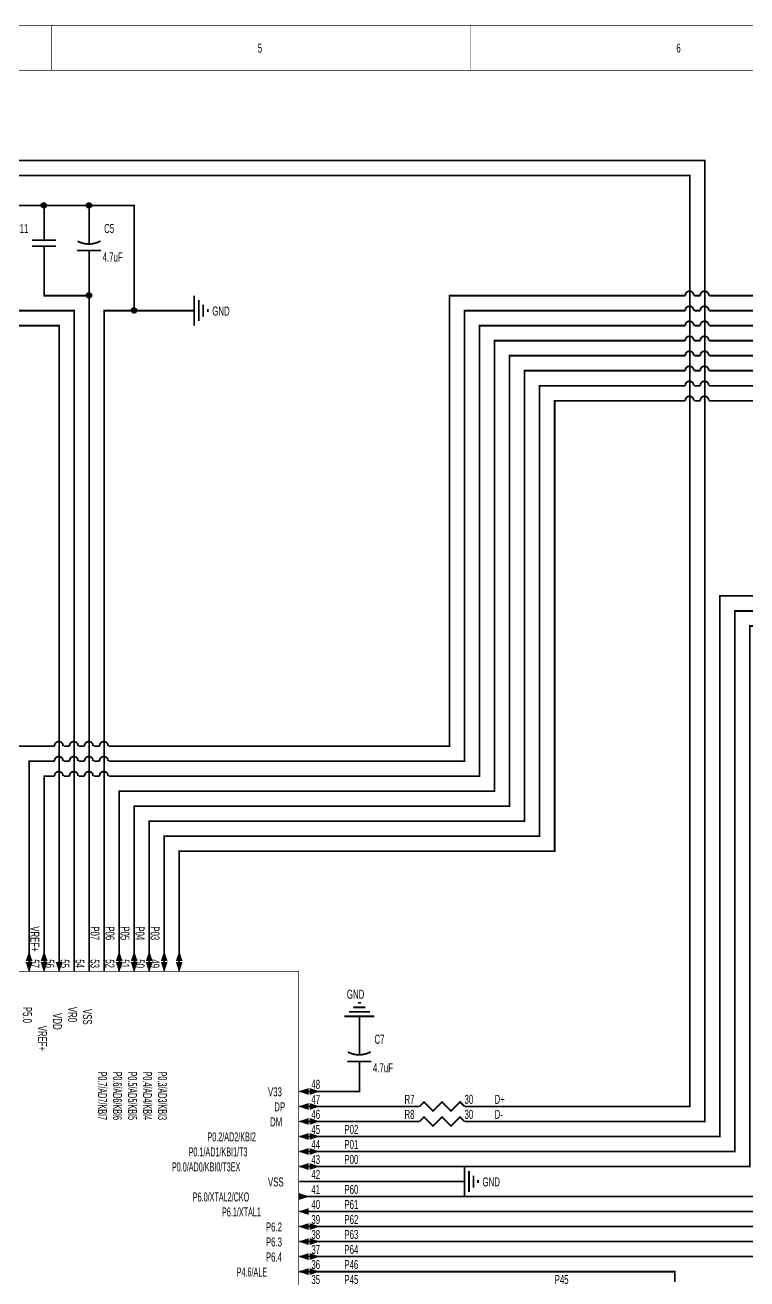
# Model space of a CAD drawing. Extents: x 0 to 22.3, y 0 to 15.7.
# Drawn here: x 10.97 to 15.78, y 7.35 to 15.7 of the extents above; entities that cross this region are included whole.
import ezdxf

# ---------------------------------------------------------------- set-up
doc = ezdxf.new("R2010")
doc.units = 0
doc.header["$MEASUREMENT"] = 0
doc.layers.get('0').update_dxf_attribs({"linetype": 'CONTINUOUS'})

msp = doc.modelspace()

# ---------------------------------------------------------------- linework, layer by layer
for points, const_width in [([(0, 15.700002), (22.296096, 15.700002), (22.296096, 0.003907), (0, 0.003907), (0, 15.700002)], 0.0039), ([(11.15, 15.4), (11.15, 15.7)], 0.0039), ([(13.9375, 15.4), (13.9375, 15.7)], 0.0039), ([(0.299778, 15.400151), (21.996318, 15.400151), (21.996318, 0.303757), (0.299778, 0.303757), (0.299778, 15.400151)], 0.0039), ([(8.1, 14.8), (15.5, 14.8), (15.5, 8.4), (14, 8.4)], 0.0118), ([(8.73, 14.7), (15.4, 14.7), (15.4, 8.5), (14, 8.5)], 0.0118), ([(10.1, 14.67), (10.1, 13.7), (11.2, 13.7), (11.2, 9.7)], 0.0118), ([(11.7, 13.8), (11.7, 14.5), (10.5, 14.5), (10.5, 14.4)], 0.0118), ([(11.1, 14.4), (11.1, 14.5)], 0.0118), ([(11.4, 14.4), (11.4, 14.5)], 0.0118), ([(11.1, 14.3), (11.1, 14.4)], 0.0118), ([(11.4, 14.3), (11.4, 14.4)], 0.0118), ([(11.1, 14.3), (11.1, 14.27)], 0.0118), ([(11.4, 14.24), (11.4, 14.3)], 0.0118), ([(11.02, 14.27), (11.18, 14.27)], 0.0118), ([(11.18, 14.23), (11.02, 14.23)], 0.0118), ([(11.1, 14.2), (11.1, 14.23)], 0.0118), ([(11.1, 14.2), (11.1, 14.1)], 0.0118), ([(11.48, 14.2), (11.32, 14.2)], 0.0118), ([(11.323742, 14.262476), (11.336159, 14.256507), (11.34905, 14.251642), (11.362316, 14.24792), (11.375855, 14.245369), (11.389566, 14.244008), (11.39996, 14.243775)], 0.0118), ([(11.39996, 14.243775), (11.413717, 14.244521), (11.427357, 14.246463), (11.440776, 14.249587), (11.453872, 14.25387), (11.466544, 14.259277), (11.475415, 14.263879)], 0.0118), ([(11.4, 14.2), (11.4, 14.1)], 0.0118), ([(11.1, 14.1), (11.1, 13.9), (11.4, 13.9)], 0.0118), ([(11.4, 14.1), (11.4, 9.7)], 0.0118), ([(11.53, 10.9), (13.8, 10.9), (13.8, 13.9), (15.37, 13.9)], 0.0118), ([(12.1, 13.9), (12.1, 13.7)], 0.0118), ([(12.13, 13.87), (12.13, 13.73)], 0.0118), ([(15.42637, 13.900177), (15.426383, 13.902623), (15.426182, 13.90506), (15.42577, 13.907471), (15.42515, 13.909836), (15.424326, 13.912138), (15.423304, 13.91436), (15.422093, 13.916484), (15.420701, 13.918495), (15.419139, 13.920377), (15.41742, 13.922115), (15.415555, 13.923697), (15.41356, 13.92511), (15.411449, 13.926344), (15.409238, 13.927389), (15.406945, 13.928237), (15.404587, 13.928883), (15.402181, 13.92932), (15.399747, 13.929546), (15.397302, 13.929559), (15.394865, 13.929359), (15.392455, 13.928947), (15.39009, 13.928326), (15.387788, 13.927502), (15.385567, 13.92648), (15.383443, 13.925269), (15.381433, 13.923876), (15.379552, 13.922314), (15.377814, 13.920594), (15.376232, 13.918729), (15.374819, 13.916733), (15.373586, 13.914622), (15.372541, 13.912411), (15.371692, 13.910118), (15.371047, 13.907759), (15.37061, 13.905353), (15.370384, 13.902918), (15.370371, 13.900472), (15.370392, 13.900021)], 0.0118), ([(15.43, 13.9), (15.47, 13.9)], 0.0118), ([(15.526296, 13.900181), (15.526309, 13.902626), (15.526108, 13.905063), (15.525696, 13.907474), (15.525076, 13.909839), (15.524251, 13.912141), (15.523229, 13.914363), (15.522018, 13.916487), (15.520626, 13.918498), (15.519064, 13.920379), (15.517344, 13.922117), (15.515479, 13.923699), (15.513483, 13.925112), (15.511372, 13.926345), (15.509162, 13.92739), (15.506869, 13.928238), (15.50451, 13.928884), (15.502105, 13.929321), (15.49967, 13.929546), (15.497225, 13.929559), (15.494788, 13.929358), (15.492378, 13.928946), (15.490013, 13.928325), (15.487712, 13.927501), (15.48549, 13.926479), (15.483367, 13.925267), (15.481357, 13.923875), (15.479476, 13.922312), (15.477738, 13.920592), (15.476157, 13.918727), (15.474744, 13.916731), (15.47351, 13.914619), (15.472466, 13.912408), (15.471618, 13.910115), (15.470973, 13.907756), (15.470536, 13.90535), (15.47031, 13.902915), (15.470298, 13.900469), (15.470319, 13.900017)], 0.0118), ([(15.53, 13.9), (17.5, 13.9)], 0.0118), ([(10.6, 13.8), (11.3, 13.8), (11.3, 9.7)], 0.0118), ([(12, 13.8), (11.5, 13.8), (11.5, 9.7)], 0.0118), ([(11.53, 10.8), (13.9, 10.8), (13.9, 13.8), (15.37, 13.8)], 0.0118), ([(12, 13.8), (12.1, 13.8)], 0.0118), ([(12.16, 13.84), (12.16, 13.76)], 0.0118), ([(12.19, 13.81), (12.19, 13.79)], 0.0118), ([(15.426368, 13.800183), (15.426384, 13.802629), (15.426188, 13.805066), (15.42578, 13.807477), (15.425163, 13.809844), (15.424343, 13.812147), (15.423324, 13.814371), (15.422116, 13.816497), (15.420728, 13.81851), (15.419169, 13.820394), (15.417452, 13.822135), (15.41559, 13.823719), (15.413597, 13.825136), (15.411488, 13.826373), (15.409279, 13.827422), (15.406987, 13.828274), (15.40463, 13.828923), (15.402225, 13.829364), (15.399791, 13.829594), (15.397346, 13.82961), (15.394909, 13.829414), (15.392498, 13.829006), (15.390132, 13.828389), (15.387829, 13.827568), (15.385606, 13.82655), (15.38348, 13.825342), (15.381468, 13.823953), (15.379584, 13.822394), (15.377844, 13.820676), (15.376259, 13.818814), (15.374843, 13.81682), (15.373606, 13.814711), (15.372558, 13.812502), (15.371706, 13.810209), (15.371057, 13.807852), (15.370616, 13.805446), (15.370386, 13.803012), (15.370369, 13.800566), (15.370395, 13.800022)], 0.0118), ([(15.43, 13.8), (15.47, 13.8)], 0.0118), ([(15.526294, 13.800186), (15.526311, 13.802632), (15.526114, 13.805069), (15.525705, 13.807481), (15.525088, 13.809847), (15.524268, 13.81215), (15.523249, 13.814374), (15.522041, 13.8165), (15.520652, 13.818512), (15.519093, 13.820396), (15.517376, 13.822137), (15.515514, 13.823721), (15.51352, 13.825138), (15.511411, 13.826375), (15.509202, 13.827423), (15.50691, 13.828275), (15.504553, 13.828924), (15.502148, 13.829364), (15.499714, 13.829594), (15.497269, 13.82961), (15.494832, 13.829414), (15.492421, 13.829005), (15.490055, 13.828388), (15.487752, 13.827567), (15.485529, 13.826549), (15.483404, 13.82534), (15.481392, 13.823951), (15.479508, 13.822392), (15.477768, 13.820674), (15.476184, 13.818811), (15.474768, 13.816818), (15.473531, 13.814708), (15.472483, 13.812499), (15.471631, 13.810206), (15.470983, 13.807848), (15.470542, 13.805443), (15.470312, 13.803008), (15.470296, 13.800563), (15.470321, 13.800018)], 0.0118), ([(15.53, 13.8), (17.5, 13.8)], 0.0118), ([(11.53, 10.7), (14, 10.7), (14, 13.7), (15.37, 13.7)], 0.0118), ([(15.426365, 13.700189), (15.426386, 13.702634), (15.426193, 13.705072), (15.425789, 13.707484), (15.425176, 13.709852), (15.424359, 13.712156), (15.423344, 13.714381), (15.42214, 13.716509), (15.420754, 13.718524), (15.419198, 13.720411), (15.417484, 13.722155), (15.415625, 13.723742), (15.413634, 13.725162), (15.411527, 13.726402), (15.409319, 13.727454), (15.407029, 13.72831), (15.404673, 13.728963), (15.402268, 13.729408), (15.399835, 13.729641), (15.39739, 13.729662), (15.394952, 13.729469), (15.392541, 13.729065), (15.390174, 13.728452), (15.38787, 13.727635), (15.385645, 13.72662), (15.383517, 13.725415), (15.381503, 13.724029), (15.379617, 13.722473), (15.377874, 13.720758), (15.376286, 13.718898), (15.374867, 13.716907), (15.373627, 13.7148), (15.372575, 13.712592), (15.371719, 13.710301), (15.371067, 13.707944), (15.370622, 13.70554), (15.370388, 13.703105), (15.370368, 13.70066), (15.370397, 13.700023)], 0.0118), ([(15.43, 13.7), (15.47, 13.7)], 0.0118), ([(15.526292, 13.700192), (15.526312, 13.702638), (15.526119, 13.705076), (15.525715, 13.707487), (15.525101, 13.709855), (15.524284, 13.71216), (15.523269, 13.714384), (15.522064, 13.716512), (15.520679, 13.718527), (15.519123, 13.720413), (15.517408, 13.722157), (15.515548, 13.723744), (15.513557, 13.725164), (15.51145, 13.726404), (15.509243, 13.727456), (15.506952, 13.728311), (15.504596, 13.728964), (15.502192, 13.729408), (15.499758, 13.729641), (15.497313, 13.729662), (15.494875, 13.729469), (15.492464, 13.729064), (15.490097, 13.728451), (15.487793, 13.727633), (15.485569, 13.726618), (15.483441, 13.725413), (15.481427, 13.724027), (15.479541, 13.722471), (15.477798, 13.720756), (15.476211, 13.718896), (15.474792, 13.716904), (15.473552, 13.714797), (15.4725, 13.712589), (15.471645, 13.710298), (15.470992, 13.707941), (15.470548, 13.705536), (15.470315, 13.703102), (15.470294, 13.700657), (15.470324, 13.700019)], 0.0118), ([(15.53, 13.7), (17.5, 13.7)], 0.0118), ([(15.426363, 13.600195), (15.426387, 13.60264), (15.426199, 13.605078), (15.425798, 13.607491), (15.425189, 13.609859), (15.424376, 13.612165), (15.423364, 13.614392), (15.422163, 13.616522), (15.420781, 13.618539), (15.419228, 13.620428), (15.417517, 13.622174), (15.415659, 13.623765), (15.413671, 13.625188), (15.411566, 13.626431), (15.40936, 13.627487), (15.407071, 13.628346), (15.404716, 13.629003), (15.402312, 13.629451), (15.399879, 13.629689), (15.397434, 13.629713), (15.394996, 13.629525), (15.392584, 13.629124), (15.390216, 13.628515), (15.387911, 13.627701), (15.385685, 13.62669), (15.383555, 13.625488), (15.381538, 13.624106), (15.37965, 13.622553), (15.377904, 13.620841), (15.376313, 13.618983), (15.374891, 13.616994), (15.373648, 13.614889), (15.372592, 13.612683), (15.371733, 13.610393), (15.371077, 13.608037), (15.370628, 13.605633), (15.370391, 13.6032), (15.370366, 13.600754), (15.3704, 13.600024)], 0.0118), ([(15.52629, 13.600198), (15.526314, 13.602644), (15.526125, 13.605082), (15.525724, 13.607494), (15.525114, 13.609863), (15.524301, 13.612169), (15.523289, 13.614395), (15.522088, 13.616525), (15.520705, 13.618542), (15.519152, 13.620431), (15.51744, 13.622177), (15.515583, 13.623767), (15.513594, 13.625189), (15.511489, 13.626433), (15.509283, 13.627488), (15.506994, 13.628347), (15.504639, 13.629004), (15.502235, 13.629452), (15.499802, 13.629689), (15.497357, 13.629713), (15.494919, 13.629524), (15.492507, 13.629123), (15.490139, 13.628514), (15.487834, 13.6277), (15.485608, 13.626688), (15.483478, 13.625487), (15.481462, 13.624104), (15.479574, 13.62255), (15.477828, 13.620838), (15.476238, 13.61898), (15.474816, 13.616991), (15.473572, 13.614885), (15.472517, 13.612679), (15.471658, 13.61039), (15.471002, 13.608034), (15.470554, 13.60563), (15.470317, 13.603196), (15.470293, 13.600751), (15.470327, 13.600019)], 0.0118), ([(11.6, 9.7), (11.6, 10.6), (14.1, 10.6), (14.1, 13.6), (15.37, 13.6)], 0.0118), ([(15.426361, 13.500201), (15.426389, 13.502646), (15.426204, 13.505085), (15.425807, 13.507498), (15.425202, 13.509867), (15.424392, 13.512174), (15.423384, 13.514403), (15.422186, 13.516534), (15.420807, 13.518554), (15.419257, 13.520445), (15.417549, 13.522194), (15.415694, 13.523788), (15.413707, 13.525213), (15.411604, 13.52646), (15.409401, 13.52752), (15.407113, 13.528382), (15.404759, 13.529043), (15.402356, 13.529495), (15.399923, 13.529736), (15.397478, 13.529765), (15.39504, 13.52958), (15.392627, 13.529183), (15.390259, 13.528577), (15.387951, 13.527767), (15.385724, 13.52676), (15.383592, 13.525561), (15.381573, 13.524182), (15.379682, 13.522632), (15.377934, 13.520923), (15.376341, 13.519068), (15.374915, 13.517081), (15.373668, 13.514977), (15.372609, 13.512773), (15.371747, 13.510485), (15.371087, 13.50813), (15.370634, 13.505727), (15.370393, 13.503293), (15.370365, 13.500848), (15.370403, 13.500024)], 0.0118), ([(15.43, 13.6), (15.47, 13.6)], 0.0118), ([(15.526287, 13.500204), (15.526315, 13.50265), (15.52613, 13.505088), (15.525733, 13.507501), (15.525127, 13.50987), (15.524317, 13.512178), (15.523309, 13.514406), (15.522111, 13.516537), (15.520732, 13.518557), (15.519181, 13.520448), (15.517472, 13.522197), (15.515618, 13.52379), (15.513631, 13.525215), (15.511528, 13.526462), (15.509324, 13.527521), (15.507036, 13.528384), (15.504681, 13.529043), (15.502279, 13.529496), (15.499846, 13.529737), (15.497401, 13.529764), (15.494963, 13.529579), (15.49255, 13.529182), (15.490181, 13.528576), (15.487875, 13.527766), (15.485647, 13.526758), (15.483516, 13.52556), (15.481497, 13.52418), (15.479606, 13.522629), (15.477858, 13.52092), (15.476265, 13.519065), (15.47484, 13.517078), (15.473593, 13.514974), (15.472534, 13.51277), (15.471672, 13.510481), (15.471012, 13.508127), (15.47056, 13.505723), (15.470319, 13.50329), (15.470291, 13.500844), (15.47033, 13.50002)], 0.0118), ([(15.53, 13.6), (17.5, 13.6)], 0.0118), ([(11.7, 9.7), (11.7, 10.5), (14.2, 10.5), (14.2, 13.5), (15.37, 13.5)], 0.0118), ([(15.43, 13.5), (15.47, 13.5)], 0.0118), ([(15.53, 13.5), (17.5, 13.5)], 0.0118), ([(11.8, 9.7), (11.8, 10.4), (14.3, 10.4), (14.3, 13.4), (15.37, 13.4)], 0.0118), ([(15.426358, 13.400207), (15.42639, 13.402652), (15.426209, 13.405091), (15.425816, 13.407504), (15.425214, 13.409875), (15.424408, 13.412183), (15.423404, 13.414413), (15.42221, 13.416547), (15.420834, 13.418568), (15.419287, 13.420462), (15.417581, 13.422214), (15.415729, 13.42381), (15.413744, 13.425239), (15.411643, 13.426489), (15.409441, 13.427552), (15.407155, 13.428418), (15.404801, 13.429082), (15.402399, 13.429539), (15.399967, 13.429784), (15.397522, 13.429816), (15.395084, 13.429635), (15.39267, 13.429242), (15.390301, 13.42864), (15.387992, 13.427834), (15.385763, 13.426829), (15.38363, 13.425634), (15.381609, 13.424258), (15.379715, 13.422711), (15.377964, 13.421005), (15.376368, 13.419152), (15.374939, 13.417167), (15.373689, 13.415066), (15.372627, 13.412863), (15.37176, 13.410576), (15.371097, 13.408223), (15.370641, 13.40582), (15.370396, 13.403387), (15.370363, 13.400942), (15.370406, 13.400025)], 0.0118), ([(15.43, 13.4), (15.47, 13.4)], 0.0118), ([(15.526285, 13.40021), (15.526316, 13.402656), (15.526135, 13.405094), (15.525742, 13.407508), (15.52514, 13.409878), (15.524333, 13.412187), (15.523329, 13.414416), (15.522134, 13.41655), (15.520758, 13.418571), (15.519211, 13.420465), (15.517504, 13.422216), (15.515652, 13.423812), (15.513668, 13.425241), (15.511566, 13.426491), (15.509364, 13.427553), (15.507077, 13.42842), (15.504724, 13.429083), (15.502322, 13.429539), (15.499889, 13.429784), (15.497445, 13.429816), (15.495006, 13.429634), (15.492593, 13.429241), (15.490224, 13.428639), (15.487915, 13.427832), (15.485686, 13.426828), (15.483553, 13.425632), (15.481532, 13.424256), (15.479639, 13.422708), (15.477888, 13.421002), (15.476292, 13.419149), (15.474864, 13.417164), (15.473614, 13.415063), (15.472552, 13.41286), (15.471686, 13.410573), (15.471022, 13.408219), (15.470566, 13.405817), (15.470322, 13.403383), (15.47029, 13.400938), (15.470333, 13.400021)], 0.0118), ([(15.53, 13.4), (17.5, 13.4)], 0.0118), ([(11.9, 9.7), (11.9, 10.3), (14.4, 10.3), (14.4, 13.3), (15.37, 13.3)], 0.0118), ([(15.426356, 13.300212), (15.426391, 13.302658), (15.426214, 13.305097), (15.425825, 13.307511), (15.425227, 13.309882), (15.424425, 13.312192), (15.423424, 13.314424), (15.422233, 13.316559), (15.42086, 13.318583), (15.419316, 13.320479), (15.417613, 13.322233), (15.415763, 13.323833), (15.413781, 13.325265), (15.411682, 13.326518), (15.409481, 13.327584), (15.407196, 13.328454), (15.404844, 13.329122), (15.402443, 13.329582), (15.400011, 13.329831), (15.397566, 13.329867), (15.395127, 13.32969), (15.392713, 13.3293), (15.390343, 13.328702), (15.388033, 13.3279), (15.385802, 13.326899), (15.383667, 13.325707), (15.381644, 13.324334), (15.379748, 13.32279), (15.377994, 13.321086), (15.376395, 13.319236), (15.374963, 13.317254), (15.37371, 13.315154), (15.372644, 13.312953), (15.371774, 13.310668), (15.371107, 13.308315), (15.370647, 13.305913), (15.370398, 13.303481), (15.370362, 13.301035), (15.37041, 13.300026)], 0.0118), ([(15.43, 13.3), (15.47, 13.3)], 0.0118), ([(15.526282, 13.300216), (15.526318, 13.302661), (15.52614, 13.305101), (15.525751, 13.307515), (15.525152, 13.309886), (15.52435, 13.312196), (15.523349, 13.314427), (15.522157, 13.316562), (15.520784, 13.318586), (15.51924, 13.320482), (15.517536, 13.322236), (15.515686, 13.323835), (15.513704, 13.325267), (15.511605, 13.32652), (15.509404, 13.327586), (15.507119, 13.328456), (15.504767, 13.329123), (15.502366, 13.329583), (15.499933, 13.329831), (15.497488, 13.329867), (15.49505, 13.329689), (15.492636, 13.3293), (15.490266, 13.328701), (15.487956, 13.327898), (15.485725, 13.326897), (15.48359, 13.325705), (15.481567, 13.324332), (15.479672, 13.322787), (15.477918, 13.321084), (15.476319, 13.319233), (15.474888, 13.317251), (15.473635, 13.315151), (15.472569, 13.31295), (15.471699, 13.310664), (15.471032, 13.308312), (15.470573, 13.30591), (15.470324, 13.303477), (15.470289, 13.301032), (15.470336, 13.300022)], 0.0118), ([(15.53, 13.3), (17.5, 13.3)], 0.0118), ([(12, 9.7), (12, 10.2), (14.5, 10.2), (14.5, 13.2), (15.37, 13.2)], 0.0118), ([(15.426353, 13.200218), (15.426393, 13.202664), (15.426219, 13.205103), (15.425834, 13.207518), (15.42524, 13.20989), (15.424441, 13.212201), (15.423444, 13.214434), (15.422256, 13.216572), (15.420886, 13.218597), (15.419345, 13.220496), (15.417645, 13.222253), (15.415798, 13.223855), (15.413818, 13.22529), (15.411721, 13.226547), (15.409522, 13.227617), (15.407238, 13.22849), (15.404887, 13.229162), (15.402486, 13.229625), (15.400054, 13.229878), (15.39761, 13.229918), (15.395171, 13.229744), (15.392757, 13.229359), (15.390385, 13.228765), (15.388074, 13.227966), (15.385842, 13.226968), (15.383705, 13.22578), (15.381679, 13.22441), (15.379781, 13.222869), (15.378024, 13.221168), (15.376422, 13.219321), (15.374988, 13.21734), (15.373731, 13.215243), (15.372662, 13.213044), (15.371788, 13.210759), (15.371117, 13.208408), (15.370653, 13.206007), (15.370401, 13.203574), (15.370361, 13.201129), (15.370413, 13.200027)], 0.0118), ([(15.43, 13.2), (15.47, 13.2)], 0.0118), ([(15.52628, 13.200222), (15.526319, 13.202667), (15.526145, 13.205107), (15.52576, 13.207522), (15.525165, 13.209894), (15.524366, 13.212205), (15.523368, 13.214438), (15.52218, 13.216575), (15.52081, 13.2186), (15.519269, 13.220499), (15.517568, 13.222256), (15.515721, 13.223858), (15.513741, 13.225292), (15.511644, 13.226549), (15.509445, 13.227618), (15.507161, 13.228492), (15.50481, 13.229163), (15.502409, 13.229626), (15.499977, 13.229878), (15.497532, 13.229918), (15.495094, 13.229744), (15.492679, 13.229358), (15.490308, 13.228763), (15.487997, 13.227964), (15.485765, 13.226967), (15.483628, 13.225778), (15.481603, 13.224408), (15.479704, 13.222866), (15.477948, 13.221165), (15.476346, 13.219318), (15.474912, 13.217337), (15.473655, 13.215239), (15.472586, 13.21304), (15.471713, 13.210756), (15.471043, 13.208404), (15.470579, 13.206003), (15.470327, 13.203571), (15.470287, 13.201125), (15.470339, 13.200022)], 0.0118), ([(15.53, 13.2), (17.5, 13.2)], 0.0118), ([(13.1, 8.3), (15.6, 8.3), (15.6, 11.9), (16.5, 11.9)], 0.0118), ([(13.1, 8.2), (15.7, 8.2), (15.7, 11.8), (16.5, 11.8)], 0.0118), ([(13.1, 8.1), (15.8, 8.1), (15.8, 11.7), (16.5, 11.7)], 0.0118), ([(10.9, 9.7), (10.9, 10.9), (11.17, 10.9)], 0.0118), ([(11.225973, 10.900273), (11.226032, 10.902718), (11.225878, 10.905159), (11.225512, 10.907576), (11.224937, 10.909953), (11.224156, 10.912271), (11.223177, 10.914512), (11.222006, 10.916658), (11.220652, 10.918695), (11.219127, 10.920606), (11.21744, 10.922376), (11.215606, 10.923993), (11.213637, 10.925444), (11.21155, 10.926717), (11.20936, 10.927804), (11.207083, 10.928696), (11.204738, 10.929386), (11.202341, 10.929869), (11.199911, 10.930141), (11.197467, 10.9302), (11.195026, 10.930046), (11.192609, 10.92968), (11.190233, 10.929104), (11.187916, 10.928323), (11.185675, 10.927344), (11.183529, 10.926173), (11.181493, 10.924819), (11.179582, 10.923293), (11.177812, 10.921606), (11.176196, 10.919771), (11.174745, 10.917802), (11.173472, 10.915715), (11.172385, 10.913524), (11.171494, 10.911247), (11.170804, 10.908901), (11.170321, 10.906504), (11.170049, 10.904073), (11.16999, 10.901628), (11.170069, 10.900005)], 0.0118), ([(11.23, 10.9), (11.27, 10.9)], 0.0118), ([(11.325899, 10.900278), (11.325958, 10.902722), (11.325803, 10.905163), (11.325437, 10.907581), (11.324861, 10.909957), (11.32408, 10.912275), (11.3231, 10.914515), (11.321929, 10.916662), (11.320575, 10.918698), (11.319049, 10.920609), (11.317362, 10.922379), (11.315528, 10.923996), (11.313559, 10.925446), (11.311472, 10.92672), (11.309281, 10.927806), (11.307005, 10.928697), (11.304659, 10.929387), (11.302262, 10.929869), (11.299832, 10.930141), (11.297388, 10.9302), (11.294948, 10.930045), (11.29253, 10.929679), (11.290154, 10.929103), (11.287837, 10.928322), (11.285597, 10.927342), (11.283451, 10.92617), (11.281415, 10.924816), (11.279505, 10.92329), (11.277735, 10.921603), (11.276119, 10.919768), (11.274668, 10.917799), (11.273395, 10.915711), (11.272309, 10.91352), (11.271418, 10.911243), (11.270728, 10.908897), (11.270246, 10.906499), (11.269975, 10.904069), (11.269916, 10.901624), (11.269995, 10.899999)], 0.0118), ([(11.33, 10.9), (11.37, 10.9)], 0.0118), ([(11.425825, 10.900282), (11.425883, 10.902727), (11.425728, 10.905167), (11.425362, 10.907585), (11.424785, 10.909962), (11.424004, 10.912279), (11.423024, 10.914519), (11.421853, 10.916666), (11.420498, 10.918702), (11.418972, 10.920612), (11.417285, 10.922382), (11.41545, 10.923999), (11.413481, 10.925449), (11.411394, 10.926722), (11.409203, 10.927808), (11.406926, 10.928699), (11.40458, 10.929388), (11.402183, 10.92987), (11.399753, 10.930141), (11.397309, 10.9302), (11.394869, 10.930045), (11.392452, 10.929678), (11.390075, 10.929101), (11.387759, 10.92832), (11.385519, 10.92734), (11.383373, 10.926168), (11.381337, 10.924814), (11.379427, 10.923287), (11.377657, 10.9216), (11.376041, 10.919764), (11.374592, 10.917795), (11.373319, 10.915707), (11.372233, 10.913516), (11.371342, 10.911239), (11.370653, 10.908892), (11.370171, 10.906495), (11.3699, 10.904064), (11.369841, 10.90162), (11.369921, 10.899993)], 0.0118), ([(11.43, 10.9), (11.47, 10.9)], 0.0118), ([(11.525752, 10.900286), (11.52581, 10.902731), (11.525654, 10.905172), (11.525287, 10.907589), (11.524711, 10.909966), (11.523929, 10.912283), (11.522949, 10.914523), (11.521777, 10.91667), (11.520422, 10.918705), (11.518896, 10.920616), (11.517208, 10.922385), (11.515373, 10.924001), (11.513404, 10.925451), (11.511316, 10.926724), (11.509125, 10.92781), (11.506848, 10.9287), (11.504502, 10.929389), (11.502105, 10.929871), (11.499675, 10.930142), (11.497231, 10.9302), (11.494791, 10.930044), (11.492374, 10.929677), (11.489998, 10.9291), (11.487681, 10.928319), (11.485441, 10.927338), (11.483295, 10.926166), (11.48126, 10.924811), (11.47935, 10.923284), (11.477581, 10.921596), (11.475965, 10.919761), (11.474516, 10.917792), (11.473243, 10.915703), (11.472158, 10.913512), (11.471267, 10.911235), (11.470578, 10.908888), (11.470097, 10.906491), (11.469826, 10.90406), (11.469768, 10.901615), (11.469848, 10.899988)], 0.0118), ([(11, 9.7), (11, 10.8), (11.17, 10.8)], 0.0118), ([(11.22597, 10.80028), (11.226033, 10.802724), (11.225883, 10.805165), (11.22552, 10.807584), (11.224949, 10.809961), (11.224172, 10.81228), (11.223196, 10.814522), (11.222028, 10.816671), (11.220678, 10.81871), (11.219155, 10.820623), (11.217471, 10.822396), (11.215639, 10.824015), (11.213673, 10.825469), (11.211588, 10.826746), (11.209399, 10.827836), (11.207124, 10.828732), (11.204779, 10.829425), (11.202383, 10.829912), (11.199954, 10.830187), (11.19751, 10.83025), (11.195069, 10.8301), (11.192651, 10.829737), (11.190274, 10.829166), (11.187956, 10.828389), (11.185714, 10.827412), (11.183566, 10.826245), (11.181528, 10.824894), (11.179615, 10.823371), (11.177842, 10.821687), (11.176223, 10.819854), (11.174769, 10.817888), (11.173493, 10.815802), (11.172403, 10.813613), (11.171508, 10.811338), (11.170814, 10.808992), (11.170328, 10.806596), (11.170052, 10.804166), (11.169989, 10.801721), (11.170073, 10.800005)], 0.0118), ([(11.23, 10.8), (11.27, 10.8)], 0.0118), ([(11.325896, 10.800284), (11.325959, 10.802729), (11.325808, 10.80517), (11.325445, 10.807588), (11.324873, 10.809966), (11.324096, 10.812284), (11.323119, 10.814526), (11.321951, 10.816675), (11.320601, 10.818713), (11.319078, 10.820626), (11.317394, 10.822399), (11.315561, 10.824018), (11.313595, 10.825472), (11.31151, 10.826748), (11.309321, 10.827838), (11.307045, 10.828733), (11.304701, 10.829426), (11.302305, 10.829912), (11.299875, 10.830188), (11.297431, 10.83025), (11.294991, 10.830099), (11.292573, 10.829737), (11.290196, 10.829164), (11.287877, 10.828387), (11.285636, 10.82741), (11.283488, 10.826242), (11.28145, 10.824891), (11.279537, 10.823368), (11.277765, 10.821683), (11.276146, 10.819851), (11.274692, 10.817884), (11.273416, 10.815798), (11.272327, 10.813609), (11.271432, 10.811333), (11.270739, 10.808988), (11.270253, 10.806591), (11.269978, 10.804161), (11.269915, 10.801717), (11.269999, 10.799999)], 0.0118), ([(11.33, 10.8), (11.37, 10.8)], 0.0118), ([(11.425822, 10.800289), (11.425884, 10.802733), (11.425733, 10.805174), (11.42537, 10.807592), (11.424797, 10.80997), (11.42402, 10.812288), (11.423043, 10.81453), (11.421875, 10.816679), (11.420524, 10.818717), (11.419, 10.820629), (11.417316, 10.822402), (11.415483, 10.824021), (11.413517, 10.825474), (11.411431, 10.82675), (11.409242, 10.82784), (11.406967, 10.828734), (11.404622, 10.829427), (11.402226, 10.829913), (11.399796, 10.830188), (11.397352, 10.83025), (11.394912, 10.830099), (11.392494, 10.829736), (11.390117, 10.829163), (11.387799, 10.828385), (11.385557, 10.827408), (11.38341, 10.82624), (11.381372, 10.824889), (11.379459, 10.823365), (11.377687, 10.82168), (11.376068, 10.819847), (11.374616, 10.81788), (11.37334, 10.815794), (11.37225, 10.813605), (11.371356, 10.811329), (11.370663, 10.808984), (11.370178, 10.806587), (11.369903, 10.804157), (11.369841, 10.801712), (11.369925, 10.799994)], 0.0118), ([(11.43, 10.8), (11.47, 10.8)], 0.0118), ([(11.525749, 10.800293), (11.52581, 10.802738), (11.525659, 10.805178), (11.525295, 10.807597), (11.524722, 10.809974), (11.523944, 10.812293), (11.522968, 10.814534), (11.521799, 10.816682), (11.520448, 10.81872), (11.518924, 10.820633), (11.517239, 10.822405), (11.515406, 10.824024), (11.51344, 10.825477), (11.511354, 10.826753), (11.509165, 10.827842), (11.506889, 10.828736), (11.504544, 10.829428), (11.502148, 10.829914), (11.499718, 10.830188), (11.497274, 10.83025), (11.494834, 10.830099), (11.492416, 10.829735), (11.490039, 10.829162), (11.487721, 10.828384), (11.48548, 10.827407), (11.483332, 10.826238), (11.481295, 10.824886), (11.479382, 10.823362), (11.47761, 10.821677), (11.475992, 10.819844), (11.47454, 10.817877), (11.473264, 10.815791), (11.472175, 10.813601), (11.471281, 10.811325), (11.470589, 10.808979), (11.470103, 10.806583), (11.469829, 10.804153), (11.469767, 10.801708), (11.469852, 10.799988)], 0.0118), ([(11.1, 9.7), (11.1, 10.7), (11.17, 10.7)], 0.0118), ([(11.225967, 10.700286), (11.226034, 10.702731), (11.225887, 10.705172), (11.225529, 10.707591), (11.224961, 10.709969), (11.224187, 10.712289), (11.223215, 10.714533), (11.222051, 10.716683), (11.220703, 10.718724), (11.219184, 10.72064), (11.217502, 10.722416), (11.215673, 10.724038), (11.213709, 10.725495), (11.211626, 10.726775), (11.209439, 10.727869), (11.207165, 10.728767), (11.204822, 10.729465), (11.202426, 10.729955), (11.199997, 10.730234), (11.197553, 10.730301), (11.195113, 10.730154), (11.192694, 10.729796), (11.190316, 10.729228), (11.187997, 10.728454), (11.185753, 10.727482), (11.183603, 10.726317), (11.181563, 10.72497), (11.179648, 10.723449), (11.177872, 10.721768), (11.17625, 10.719938), (11.174794, 10.717974), (11.173514, 10.71589), (11.172421, 10.713703), (11.171522, 10.711429), (11.170825, 10.709085), (11.170335, 10.706689), (11.170055, 10.704259), (11.169989, 10.701815), (11.170077, 10.700006)], 0.0118), ([(11.23, 10.7), (11.27, 10.7)], 0.0118), ([(11.325893, 10.700291), (11.325959, 10.702735), (11.325812, 10.705176), (11.325453, 10.707595), (11.324885, 10.709974), (11.324111, 10.712294), (11.323138, 10.714537), (11.321974, 10.716687), (11.320626, 10.718728), (11.319106, 10.720643), (11.317425, 10.722419), (11.315595, 10.724041), (11.313631, 10.725497), (11.311548, 10.726777), (11.309361, 10.72787), (11.307087, 10.728769), (11.304743, 10.729466), (11.302347, 10.729955), (11.299918, 10.730235), (11.297474, 10.730301), (11.295034, 10.730154), (11.292615, 10.729795), (11.290237, 10.729226), (11.287918, 10.728452), (11.285675, 10.727479), (11.283525, 10.726315), (11.281485, 10.724967), (11.27957, 10.723446), (11.277795, 10.721765), (11.276173, 10.719935), (11.274717, 10.71797), (11.273437, 10.715886), (11.272344, 10.713699), (11.271446, 10.711424), (11.270749, 10.70908), (11.27026, 10.706684), (11.269981, 10.704255), (11.269914, 10.70181), (11.270003, 10.7)], 0.0118), ([(11.33, 10.7), (11.37, 10.7)], 0.0118), ([(11.425819, 10.700295), (11.425885, 10.70274), (11.425738, 10.705181), (11.425378, 10.7076), (11.424809, 10.709978), (11.424035, 10.712298), (11.423062, 10.714541), (11.421897, 10.716691), (11.420549, 10.718732), (11.419029, 10.720647), (11.417347, 10.722422), (11.415517, 10.724044), (11.413553, 10.7255), (11.411469, 10.726779), (11.409282, 10.727872), (11.407008, 10.72877), (11.404664, 10.729467), (11.402269, 10.729956), (11.39984, 10.730235), (11.397395, 10.730301), (11.394955, 10.730154), (11.392536, 10.729794), (11.390159, 10.729225), (11.387839, 10.728451), (11.385596, 10.727477), (11.383447, 10.726312), (11.381407, 10.724964), (11.379492, 10.723443), (11.377717, 10.721761), (11.376096, 10.719931), (11.37464, 10.717966), (11.373361, 10.715882), (11.372268, 10.713695), (11.37137, 10.71142), (11.370674, 10.709076), (11.370185, 10.70668), (11.369906, 10.70425), (11.36984, 10.701806), (11.369929, 10.699994)], 0.0118), ([(11.43, 10.7), (11.47, 10.7)], 0.0118), ([(11.525746, 10.7003), (11.525811, 10.702744), (11.525664, 10.705185), (11.525304, 10.707604), (11.524734, 10.709983), (11.52396, 10.712302), (11.522986, 10.714545), (11.521821, 10.716695), (11.520473, 10.718735), (11.518952, 10.72065), (11.51727, 10.722425), (11.51544, 10.724047), (11.513476, 10.725503), (11.511392, 10.726782), (11.509204, 10.727874), (11.50693, 10.728772), (11.504586, 10.729468), (11.502191, 10.729957), (11.499761, 10.730235), (11.497317, 10.730301), (11.494877, 10.730153), (11.492458, 10.729793), (11.490081, 10.729224), (11.487762, 10.728449), (11.485519, 10.727476), (11.483369, 10.72631), (11.48133, 10.724962), (11.479415, 10.72344), (11.477641, 10.721758), (11.476019, 10.719928), (11.474564, 10.717963), (11.473285, 10.715878), (11.472193, 10.713691), (11.471295, 10.711416), (11.470599, 10.709071), (11.47011, 10.706675), (11.469832, 10.704246), (11.469766, 10.701801), (11.469856, 10.699988)], 0.0118), ([(11, 9.4), (11, 9.7)], 0.0118), ([(11.1, 9.4), (11.1, 9.7)], 0.0118), ([(11.2, 9.4), (11.2, 9.7)], 0.0118), ([(11.3, 9.4), (11.3, 9.7)], 0.0118), ([(11.4, 9.4), (11.4, 9.7)], 0.0118), ([(11.5, 9.4), (11.5, 9.7)], 0.0118), ([(11.6, 9.4), (11.6, 9.7)], 0.0118), ([(11.7, 9.4), (11.7, 9.7)], 0.0118), ([(11.8, 9.4), (11.8, 9.7)], 0.0118), ([(11.9, 9.4), (11.9, 9.7)], 0.0118), ([(12, 9.4), (12, 9.7)], 0.0118), ([(9.69977, 9.399664), (12.796178, 9.399664), (12.796178, 6.304245), (9.69977, 6.304245), (9.69977, 9.399664)], 0.0039), ([(13.19, 9.19), (13.21, 9.19)], 0.0118), ([(13.1, 9.1), (13.3, 9.1)], 0.0118), ([(13.13, 9.13), (13.27, 9.13)], 0.0118), ([(13.16, 9.16), (13.24, 9.16)], 0.0118), ([(13.2, 9), (13.2, 9.1)], 0.0118), ([(13.2, 8.9), (13.2, 9)], 0.0118), ([(13.123666, 8.862352), (13.136101, 8.856417), (13.149005, 8.851588), (13.162281, 8.847903), (13.175828, 8.84539), (13.189542, 8.844067), (13.199948, 8.843863)], 0.0118), ([(13.199948, 8.843863), (13.213703, 8.844648), (13.227337, 8.84663), (13.240747, 8.849793), (13.253831, 8.854112), (13.266488, 8.859556), (13.275259, 8.864135)], 0.0118), ([(13.2, 8.84), (13.2, 8.9)], 0.0118), ([(13.28, 8.8), (13.12, 8.8)], 0.0118), ([(13.2, 8.8), (13.2, 8.7)], 0.0118), ([(13.2, 8.7), (13.2, 8.6), (13.1, 8.6)], 0.0118), ([(12.8, 8.6), (13.1, 8.6)], 0.0118), ([(13.9, 8.5), (13.87, 8.53), (13.81, 8.47), (13.75, 8.53), (13.69, 8.47), (13.63, 8.53), (13.6, 8.5)], 0.0118), ([(12.8, 8.5), (13.1, 8.5)], 0.0118), ([(13.5, 8.5), (13.1, 8.5)], 0.0118), ([(13.6, 8.5), (13.5, 8.5)], 0.0118), ([(13.9, 8.4), (13.87, 8.43), (13.81, 8.37), (13.75, 8.43), (13.69, 8.37), (13.63, 8.43), (13.6, 8.4)], 0.0118), ([(13.9, 8.5), (14, 8.5)], 0.0118), ([(12.8, 8.4), (13.1, 8.4)], 0.0118), ([(13.5, 8.4), (13.1, 8.4)], 0.0118), ([(13.6, 8.4), (13.5, 8.4)], 0.0118), ([(13.9, 8.4), (14, 8.4)], 0.0118), ([(12.8, 8.3), (13.1, 8.3)], 0.0118), ([(12.8, 8.2), (13.1, 8.2)], 0.0118), ([(12.8, 8.1), (13.1, 8.1)], 0.0118), ([(13.9, 8.1), (13.9, 7.9)], 0.0118), ([(13.93, 8.07), (13.93, 7.93)], 0.0118), ([(13.96, 8.04), (13.96, 7.96)], 0.0118), ([(12.8, 8), (13.1, 8)], 0.0118), ([(13.8, 8), (13.1, 8)], 0.0118), ([(13.8, 8), (13.9, 8)], 0.0118), ([(13.99, 8.01), (13.99, 7.99)], 0.0118), ([(12.8, 7.9), (13.1, 7.9)], 0.0118), ([(13.1, 7.9), (16.17, 7.9)], 0.0118), ([(12.8, 7.8), (13.1, 7.8)], 0.0118), ([(13.1, 7.8), (16.17, 7.8)], 0.0118), ([(13.1, 7.7), (15.9, 7.7), (15.9, 7.77)], 0.0118), ([(13.1, 7.6), (16, 7.6), (16, 7.77)], 0.0118), ([(13.1, 7.5), (16.1, 7.5), (16.1, 7.77)], 0.0118), ([(12.8, 7.7), (13.1, 7.7)], 0.0118), ([(12.8, 7.6), (13.1, 7.6)], 0.0118), ([(12.8, 7.5), (13.1, 7.5)], 0.0118), ([(12.8, 7.4), (13.1, 7.4)], 0.0118), ([(13.1, 7.4), (15.3, 7.4), (15.3, 7.33)], 0.0118)]:
    msp.add_lwpolyline(points, dxfattribs=dict(const_width=const_width))
at = {"const_width": 0.02}
for points in [[(11.09, 14.5, 1), (11.11, 14.5, 1)], [(11.39, 14.5, 1), (11.41, 14.5, 1)], [(11.39, 13.9, 1), (11.41, 13.9, 1)], [(11.69, 13.8, 1), (11.71, 13.8, 1)]]:
    msp.add_lwpolyline(points, format="xyb", close=True, dxfattribs=at)
at = {"const_width": 0.0039}
for points in [[(10.98, 9.47), (11.02, 9.47), (11, 9.53), (10.98, 9.47)], [(11.08, 9.47), (11.12, 9.47), (11.1, 9.53), (11.08, 9.47)], [(11.58, 9.47), (11.62, 9.47), (11.6, 9.53), (11.58, 9.47)], [(11.68, 9.47), (11.72, 9.47), (11.7, 9.53), (11.68, 9.47)], [(11.78, 9.47), (11.82, 9.47), (11.8, 9.53), (11.78, 9.47)], [(11.88, 9.47), (11.92, 9.47), (11.9, 9.53), (11.88, 9.47)], [(11.98, 9.47), (12.02, 9.47), (12, 9.53), (11.98, 9.47)], [(10.98, 9.46), (11, 9.4), (11.02, 9.46), (10.98, 9.46)], [(11.08, 9.46), (11.1, 9.4), (11.12, 9.46), (11.08, 9.46)], [(11.18, 9.46), (11.2, 9.4), (11.22, 9.46), (11.18, 9.46)], [(11.58, 9.46), (11.6, 9.4), (11.62, 9.46), (11.58, 9.46)], [(11.68, 9.46), (11.7, 9.4), (11.72, 9.46), (11.68, 9.46)], [(11.78, 9.46), (11.8, 9.4), (11.82, 9.46), (11.78, 9.46)], [(11.88, 9.46), (11.9, 9.4), (11.92, 9.46), (11.88, 9.46)], [(11.98, 9.46), (12, 9.4), (12.02, 9.46), (11.98, 9.46)], [(12.86, 8.62), (12.8, 8.6), (12.86, 8.58), (12.86, 8.62)], [(12.87, 8.62), (12.87, 8.58), (12.93, 8.6), (12.87, 8.62)], [(12.86, 8.52), (12.8, 8.5), (12.86, 8.48), (12.86, 8.52)], [(12.87, 8.52), (12.87, 8.48), (12.93, 8.5), (12.87, 8.52)], [(12.86, 8.42), (12.8, 8.4), (12.86, 8.38), (12.86, 8.42)], [(12.87, 8.42), (12.87, 8.38), (12.93, 8.4), (12.87, 8.42)], [(12.86, 8.32), (12.8, 8.3), (12.86, 8.28), (12.86, 8.32)], [(12.87, 8.32), (12.87, 8.28), (12.93, 8.3), (12.87, 8.32)], [(12.86, 8.22), (12.8, 8.2), (12.86, 8.18), (12.86, 8.22)], [(12.87, 8.22), (12.87, 8.18), (12.93, 8.2), (12.87, 8.22)], [(12.86, 8.12), (12.8, 8.1), (12.86, 8.08), (12.86, 8.12)], [(12.87, 8.12), (12.87, 8.08), (12.93, 8.1), (12.87, 8.12)], [(12.86, 7.9), (12.8, 7.92), (12.8, 7.88), (12.86, 7.9)], [(12.86, 7.82), (12.8, 7.8), (12.86, 7.78), (12.86, 7.82)], [(12.86, 7.72), (12.8, 7.7), (12.86, 7.68), (12.86, 7.72)], [(12.87, 7.72), (12.87, 7.68), (12.93, 7.7), (12.87, 7.72)], [(12.86, 7.62), (12.8, 7.6), (12.86, 7.58), (12.86, 7.62)], [(12.87, 7.62), (12.87, 7.58), (12.93, 7.6), (12.87, 7.62)], [(12.86, 7.52), (12.8, 7.5), (12.86, 7.48), (12.86, 7.52)], [(12.87, 7.52), (12.87, 7.48), (12.93, 7.5), (12.87, 7.52)], [(12.86, 7.42), (12.8, 7.4), (12.86, 7.38), (12.86, 7.42)], [(12.87, 7.42), (12.87, 7.38), (12.93, 7.4), (12.87, 7.42)]]:
    msp.add_lwpolyline(points, close=True, dxfattribs=at)
for centre, ratio in [((11.09765, 14.501683), 0.999811), ((11.398297, 14.501683), 0.999834), ((11.398297, 13.901982), 0.999834), ((11.698075, 13.802032), 0.999811)]:
    msp.add_ellipse(centre, major_axis=(0, 0.018037), ratio=ratio)
for points in [[(11.02271, 9.46805), (11, 9.53617), (10.97729, 9.46805)], [(11.12271, 9.46805), (11.1, 9.53617), (11.07729, 9.46805)], [(11.62271, 9.46805), (11.6, 9.53617), (11.57729, 9.46805)], [(11.72271, 9.46805), (11.7, 9.53617), (11.67729, 9.46805)], [(11.82271, 9.46805), (11.8, 9.53617), (11.77729, 9.46805)], [(11.92271, 9.46805), (11.9, 9.53617), (11.87729, 9.46805)], [(12.02271, 9.46805), (12, 9.53617), (11.97729, 9.46805)], [(10.97729, 9.46195), (11, 9.39383), (11.02271, 9.46195)], [(11.07729, 9.46195), (11.1, 9.39383), (11.12271, 9.46195)], [(11.17729, 9.46195), (11.2, 9.39383), (11.22271, 9.46195)], [(11.57729, 9.46195), (11.6, 9.39383), (11.62271, 9.46195)], [(11.67729, 9.46195), (11.7, 9.39383), (11.72271, 9.46195)], [(11.77729, 9.46195), (11.8, 9.39383), (11.82271, 9.46195)], [(11.87729, 9.46195), (11.9, 9.39383), (11.92271, 9.46195)], [(11.97729, 9.46195), (12, 9.39383), (12.02271, 9.46195)], [(12.86195, 8.62271), (12.79383, 8.6), (12.86195, 8.57729)], [(12.86805, 8.57729), (12.93617, 8.6), (12.86805, 8.62271)], [(12.86195, 8.52271), (12.79383, 8.5), (12.86195, 8.47729)], [(12.86805, 8.47729), (12.93617, 8.5), (12.86805, 8.52271)], [(12.86195, 8.42271), (12.79383, 8.4), (12.86195, 8.37729)], [(12.86805, 8.37729), (12.93617, 8.4), (12.86805, 8.42271)], [(12.86195, 8.32271), (12.79383, 8.3), (12.86195, 8.27729)], [(12.86805, 8.27729), (12.93617, 8.3), (12.86805, 8.32271)], [(12.86195, 8.22271), (12.79383, 8.2), (12.86195, 8.17729)], [(12.86805, 8.17729), (12.93617, 8.2), (12.86805, 8.22271)], [(12.86195, 8.12271), (12.79383, 8.1), (12.86195, 8.07729)], [(12.86805, 8.07729), (12.93617, 8.1), (12.86805, 8.12271)], [(12.79805, 7.87729), (12.86617, 7.9), (12.79805, 7.92271)], [(12.86195, 7.82271), (12.79383, 7.8), (12.86195, 7.77729)], [(12.86195, 7.72271), (12.79383, 7.7), (12.86195, 7.67729)], [(12.86805, 7.67729), (12.93617, 7.7), (12.86805, 7.72271)], [(12.86195, 7.62271), (12.79383, 7.6), (12.86195, 7.57729)], [(12.86805, 7.57729), (12.93617, 7.6), (12.86805, 7.62271)], [(12.86195, 7.52271), (12.79383, 7.5), (12.86195, 7.47729)], [(12.86805, 7.47729), (12.93617, 7.5), (12.86805, 7.52271)], [(12.86195, 7.42271), (12.79383, 7.4), (12.86195, 7.37729)], [(12.86805, 7.37729), (12.93617, 7.4), (12.86805, 7.42271)]]:
    msp.add_solid(points)

# ---------------------------------------------------------------- texts
for s, width, p in [('5', 0.65, (12.522896, 15.518671)), ('6', 0.65, (15.310396, 15.518671)), ('C11', 0.65, (10.9, 14.317343)), ('C5', 0.65, (11.5, 14.317343)), ('4.7uF', 0.65, (11.49, 14.127343)), ('GND', 0.65, (12.22, 13.767343)), ('GND', 0.65, (13.116584, 9.217343)), ('C7', 0.65, (13.3, 8.917343)), ('4.7uF', 0.65, (13.29, 8.727343)), ('V33', 0.65, (12.590973, 8.567343)), ('48', 0.65, (12.88, 8.617343)), ('DP', 0.65, (12.632681, 8.467343)), ('47', 0.65, (12.88, 8.517343)), ('R7', 0.65, (13.5, 8.517343)), ('30', 0.65, (13.9, 8.517343)), ('D+', 0.65, (14.1, 8.517343)), ('46', 0.65, (12.88, 8.417343)), ('R8', 0.65, (13.5, 8.417343)), ('30', 0.65, (13.9, 8.417343)), ('D-', 0.65, (14.1, 8.417343)), ('DM', 0.65, (12.604875, 8.367343)), ('45', 0.65, (12.88, 8.317343)), ('P02', 0.65, (13.1, 8.317343)), ('P0.2/AD2/KBI2', 0.5, (12.187793, 8.267343)), ('44', 0.65, (12.88, 8.217343)), ('P01', 0.65, (13.1, 8.217343)), ('P0.1/AD1/KBI1/T3', 0.5, (12.062668, 8.167343)), ('P0.0/AD0/KBI0/T3EX', 0.5, (11.951446, 8.067343)), ('43', 0.65, (12.88, 8.117343)), ('P00', 0.65, (13.1, 8.117343)), ('VSS', 0.65, (12.590973, 7.967343)), ('42', 0.65, (12.88, 8.017343)), ('GND', 0.65, (14.02, 7.967343)), ('41', 0.65, (12.88, 7.917343)), ('P60', 0.65, (13.1, 7.917343)), ('P6.0/XTAL2/CKO', 0.5, (12.090474, 7.867343)), ('40', 0.65, (12.88, 7.817343)), ('P61', 0.65, (13.1, 7.817343)), ('P6.1/XTAL1', 0.5, (12.285112, 7.767343)), ('39', 0.65, (12.88, 7.717343)), ('P62', 0.65, (13.1, 7.717343)), ('P6.2', 0.65, (12.57707, 7.667343)), ('P6.3', 0.65, (12.57707, 7.567343)), ('38', 0.65, (12.88, 7.617343)), ('P63', 0.65, (13.1, 7.617343)), ('P6.4', 0.65, (12.57707, 7.467343)), ('37', 0.65, (12.88, 7.517343)), ('P64', 0.65, (13.1, 7.517343)), ('36', 0.65, (12.88, 7.417343)), ('P46', 0.65, (13.1, 7.417343)), ('P4.6/ALE', 0.5, (12.382431, 7.367343)), ('35', 0.65, (12.88, 7.317343)), ('P45', 0.65, (13.1, 7.317343)), ('P45', 0.65, (14.5, 7.317343))]:
    msp.add_text(s, height=0.06, dxfattribs=dict(width=width)).set_placement(p)
for s, width, p in [('VREF+', 0.65, (11.008778, 9.7)), ('P07', 0.65, (11.408778, 9.7)), ('P06', 0.65, (11.508778, 9.7)), ('P05', 0.65, (11.608778, 9.7)), ('P04', 0.65, (11.708778, 9.7)), ('P03', 0.65, (11.808778, 9.7)), ('57', 0.65, (11.008778, 9.48)), ('56', 0.65, (11.108778, 9.48)), ('55', 0.65, (11.208778, 9.48)), ('54', 0.65, (11.308778, 9.48)), ('53', 0.65, (11.408778, 9.48)), ('52', 0.65, (11.508778, 9.48)), ('51', 0.65, (11.608778, 9.48)), ('50', 0.65, (11.708778, 9.48)), ('49', 0.65, (11.808778, 9.48)), ('P5.0', 0.65, (10.958778, 9.163127)), ('VDD', 0.65, (11.158778, 9.121408)), ('VR0', 0.65, (11.258778, 9.163127)), ('VSS', 0.65, (11.358778, 9.149221)), ('VREF+', 0.65, (11.058778, 9.037972)), ('P0.7/AD7/KBI7', 0.5, (11.458778, 8.732037)), ('P0.6/AD6/KBI6', 0.5, (11.558778, 8.732037)), ('P0.5/AD5/KBI5', 0.5, (11.658778, 8.732037)), ('P0.4/AD4/KBI4', 0.5, (11.758778, 8.732037)), ('P0.3/AD3/KBI3', 0.5, (11.858778, 8.732037))]:
    msp.add_text(s, height=0.06, rotation=270, dxfattribs=dict(width=width)).set_placement(p)

doc.saveas('drawing.dxf')
